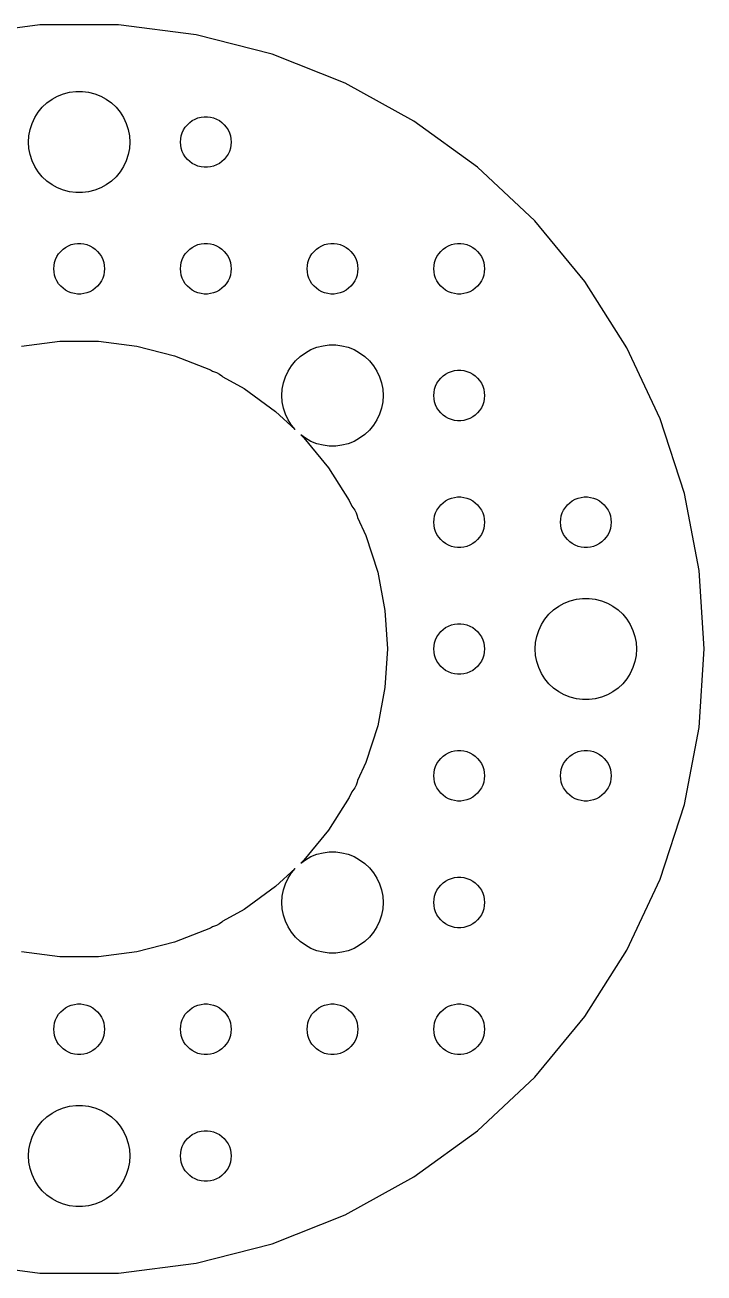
# Model space of a CAD drawing. Header units: metres. Extents: x -37 to 37, y -36.9 to 36.9.
# Drawn here: x -3.2 to 37, y -36.9 to 36.9 of the extents above; entities that cross this region are included whole.
import ezdxf

# ---------------------------------------------------------------- set-up
doc = ezdxf.new("R2010")
doc.units = ezdxf.units.M

msp = doc.modelspace()

# ---------------------------------------------------------------- linework, layer by layer
for p, q in [((-2.32324, 36.927), (-6.93311, 36.3446)), ((2.32324, 36.927), (-2.32324, 36.927)), ((6.93311, 36.3446), (2.32324, 36.927)), ((11.4336, 35.1891), (6.93311, 36.3446)), ((15.7538, 33.4786), (11.4336, 35.1891)), ((19.8256, 31.2401), (15.7538, 33.4786)), ((-1.91226, 32.3115), (-1.60747, 32.533)), ((-1.60747, 32.533), (-1.27733, 32.7145)), ((-1.27733, 32.7145), (-0.927048, 32.8532)), ((-0.927048, 32.8532), (-0.562134, 32.9469)), ((-0.562134, 32.9469), (-0.18837, 32.9941)), ((-0.18837, 32.9941), (0.18837, 32.9941)), ((0.18837, 32.9941), (0.562134, 32.9469)), ((0.562134, 32.9469), (0.927048, 32.8532)), ((0.927048, 32.8532), (1.27733, 32.7145)), ((1.27733, 32.7145), (1.60747, 32.533)), ((1.60747, 32.533), (1.91226, 32.3115)), ((-2.62891, 31.4453), (-2.42705, 31.7634)), ((-2.42705, 31.7634), (-2.1869, 32.0536)), ((-2.1869, 32.0536), (-1.91226, 32.3115)), ((1.91226, 32.3115), (2.1869, 32.0536)), ((2.1869, 32.0536), (2.42705, 31.7634)), ((2.42705, 31.7634), (2.62891, 31.4453)), ((-2.90575, 30.7461), (-2.78932, 31.1044)), ((-2.78932, 31.1044), (-2.62891, 31.4453)), ((2.62891, 31.4453), (2.78932, 31.1044)), ((2.78932, 31.1044), (2.90575, 30.7461)), ((6.28647, 30.8817), (6.40654, 31.0268)), ((6.40654, 31.0268), (6.54385, 31.1558)), ((6.54385, 31.1558), (6.69626, 31.2665)), ((6.69626, 31.2665), (6.86133, 31.3572)), ((6.86133, 31.3572), (7.03647, 31.4266)), ((7.03647, 31.4266), (7.21892, 31.4734)), ((7.21892, 31.4734), (7.40581, 31.497)), ((7.40581, 31.497), (7.59418, 31.497)), ((7.59418, 31.497), (7.78107, 31.4734)), ((7.78107, 31.4734), (7.96352, 31.4266)), ((7.96352, 31.4266), (8.13866, 31.3572)), ((8.13866, 31.3572), (8.30373, 31.2665)), ((8.30373, 31.2665), (8.45613, 31.1558)), ((8.45613, 31.1558), (8.59344, 31.0268)), ((8.59344, 31.0268), (8.71352, 30.8817)), ((23.5847, 28.509), (19.8256, 31.2401)), ((-3, 30), (-2.97633, 30.376)), ((-2.97633, 30.376), (-2.90575, 30.7461)), ((2.90575, 30.7461), (2.97633, 30.376)), ((2.97633, 30.376), (3, 30)), ((6.01183, 30.188), (6.04712, 30.373)), ((6.04712, 30.373), (6.10533, 30.5522)), ((6.10533, 30.5522), (6.18553, 30.7226)), ((6.18553, 30.7226), (6.28647, 30.8817)), ((8.71352, 30.8817), (8.81445, 30.7226)), ((8.81445, 30.7226), (8.89465, 30.5522)), ((8.89465, 30.5522), (8.95287, 30.373)), ((8.95287, 30.373), (8.98816, 30.188)), ((-2.97633, 29.624), (-3, 30)), ((-2.90575, 29.2539), (-2.97633, 29.624)), ((2.97633, 29.624), (2.90575, 29.2539)), ((3, 30), (2.97633, 29.624)), ((6, 30), (6.01183, 30.188)), ((6.01183, 29.812), (6, 30)), ((6.04712, 29.627), (6.01183, 29.812)), ((6.10533, 29.4478), (6.04712, 29.627)), ((8.95287, 29.627), (8.89465, 29.4478)), ((8.98816, 29.812), (8.95287, 29.627)), ((8.98816, 30.188), (9, 30)), ((9, 30), (8.98816, 29.812)), ((-2.78932, 28.8956), (-2.90575, 29.2539)), ((-2.62891, 28.5547), (-2.78932, 28.8956)), ((2.78932, 28.8956), (2.62891, 28.5547)), ((2.90575, 29.2539), (2.78932, 28.8956)), ((6.18553, 29.2774), (6.10533, 29.4478)), ((6.28647, 29.1183), (6.18553, 29.2774)), ((6.40654, 28.9732), (6.28647, 29.1183)), ((6.54385, 28.8442), (6.40654, 28.9732)), ((6.69626, 28.7335), (6.54385, 28.8442)), ((8.45613, 28.8442), (8.30373, 28.7335)), ((8.59344, 28.9732), (8.45613, 28.8442)), ((8.71352, 29.1183), (8.59344, 28.9732)), ((8.81445, 29.2774), (8.71352, 29.1183)), ((8.89465, 29.4478), (8.81445, 29.2774)), ((-2.42705, 28.2366), (-2.62891, 28.5547)), ((-2.1869, 27.9464), (-2.42705, 28.2366)), ((2.42705, 28.2366), (2.1869, 27.9464)), ((2.62891, 28.5547), (2.42705, 28.2366)), ((6.86133, 28.6427), (6.69626, 28.7335)), ((7.03647, 28.5734), (6.86133, 28.6427)), ((7.21892, 28.5266), (7.03647, 28.5734)), ((7.40581, 28.503), (7.21892, 28.5266)), ((7.59418, 28.503), (7.40581, 28.503)), ((7.78107, 28.5266), (7.59418, 28.503)), ((7.96352, 28.5734), (7.78107, 28.5266)), ((8.13866, 28.6427), (7.96352, 28.5734)), ((8.30373, 28.7335), (8.13866, 28.6427)), ((26.9718, 25.3282), (23.5847, 28.509)), ((-1.91226, 27.6884), (-2.1869, 27.9464)), ((-1.60747, 27.467), (-1.91226, 27.6884)), ((-1.27733, 27.2855), (-1.60747, 27.467)), ((1.60747, 27.467), (1.27733, 27.2855)), ((1.91226, 27.6884), (1.60747, 27.467)), ((2.1869, 27.9464), (1.91226, 27.6884)), ((-0.927048, 27.1468), (-1.27733, 27.2855)), ((-0.562134, 27.0531), (-0.927048, 27.1468)), ((-0.18837, 27.0059), (-0.562134, 27.0531)), ((0.18837, 27.0059), (-0.18837, 27.0059)), ((0.562134, 27.0531), (0.18837, 27.0059)), ((0.927048, 27.1468), (0.562134, 27.0531)), ((1.27733, 27.2855), (0.927048, 27.1468)), ((29.9336, 21.748), (26.9718, 25.3282)), ((-1.09344, 23.5268), (-0.956131, 23.6558)), ((-0.956131, 23.6558), (-0.803726, 23.7665)), ((-0.803726, 23.7665), (-0.638657, 23.8572)), ((-0.638657, 23.8572), (-0.463516, 23.9266)), ((-0.463516, 23.9266), (-0.281067, 23.9734)), ((-0.281067, 23.9734), (-0.094177, 23.997)), ((-0.094177, 23.997), (0.094177, 23.997)), ((0.094177, 23.997), (0.281067, 23.9734)), ((0.281067, 23.9734), (0.463516, 23.9266)), ((0.463516, 23.9266), (0.638657, 23.8572)), ((0.638657, 23.8572), (0.803726, 23.7665)), ((0.803726, 23.7665), (0.956131, 23.6558)), ((0.956131, 23.6558), (1.09344, 23.5268)), ((6.40654, 23.5268), (6.54385, 23.6558)), ((6.54385, 23.6558), (6.69626, 23.7665)), ((6.69626, 23.7665), (6.86133, 23.8572)), ((6.86133, 23.8572), (7.03647, 23.9266)), ((7.03647, 23.9266), (7.21892, 23.9734)), ((7.21892, 23.9734), (7.40581, 23.997)), ((7.40581, 23.997), (7.59418, 23.997)), ((7.59418, 23.997), (7.78107, 23.9734)), ((7.78107, 23.9734), (7.96352, 23.9266)), ((7.96352, 23.9266), (8.13866, 23.8572)), ((8.13866, 23.8572), (8.30373, 23.7665)), ((8.30373, 23.7665), (8.45613, 23.6558)), ((8.45613, 23.6558), (8.59344, 23.5268)), ((13.9065, 23.5268), (14.0439, 23.6558)), ((14.0439, 23.6558), (14.1963, 23.7665)), ((14.1963, 23.7665), (14.3613, 23.8572)), ((14.3613, 23.8572), (14.5365, 23.9266)), ((14.5365, 23.9266), (14.7189, 23.9734)), ((14.7189, 23.9734), (14.9058, 23.997)), ((14.9058, 23.997), (15.0942, 23.997)), ((15.0942, 23.997), (15.2811, 23.9734)), ((15.2811, 23.9734), (15.4635, 23.9266)), ((15.4635, 23.9266), (15.6387, 23.8572)), ((15.6387, 23.8572), (15.8037, 23.7665)), ((15.8037, 23.7665), (15.9561, 23.6558)), ((15.9561, 23.6558), (16.0934, 23.5268)), ((21.4065, 23.5268), (21.5439, 23.6558)), ((21.5439, 23.6558), (21.6963, 23.7665)), ((21.6963, 23.7665), (21.8613, 23.8572)), ((21.8613, 23.8572), (22.0365, 23.9266)), ((22.0365, 23.9266), (22.2189, 23.9734)), ((22.2189, 23.9734), (22.4058, 23.997)), ((22.4058, 23.997), (22.5942, 23.997)), ((22.5942, 23.997), (22.7811, 23.9734)), ((22.7811, 23.9734), (22.9635, 23.9266)), ((22.9635, 23.9266), (23.1387, 23.8572)), ((23.1387, 23.8572), (23.3037, 23.7665)), ((23.3037, 23.7665), (23.4561, 23.6558)), ((23.4561, 23.6558), (23.5934, 23.5268)), ((-1.45287, 22.873), (-1.39465, 23.0522)), ((-1.39465, 23.0522), (-1.31445, 23.2226)), ((-1.31445, 23.2226), (-1.21352, 23.3817)), ((-1.21352, 23.3817), (-1.09344, 23.5268)), ((1.09344, 23.5268), (1.21352, 23.3817)), ((1.21352, 23.3817), (1.31445, 23.2226)), ((1.31445, 23.2226), (1.39465, 23.0522)), ((1.39465, 23.0522), (1.45287, 22.873)), ((6.04712, 22.873), (6.10533, 23.0522)), ((6.10533, 23.0522), (6.18553, 23.2226)), ((6.18553, 23.2226), (6.28647, 23.3817)), ((6.28647, 23.3817), (6.40654, 23.5268)), ((8.59344, 23.5268), (8.71352, 23.3817)), ((8.71352, 23.3817), (8.81445, 23.2226)), ((8.81445, 23.2226), (8.89465, 23.0522)), ((8.89465, 23.0522), (8.95287, 22.873)), ((13.5471, 22.873), (13.6053, 23.0522)), ((13.6053, 23.0522), (13.6855, 23.2226)), ((13.6855, 23.2226), (13.7865, 23.3817)), ((13.7865, 23.3817), (13.9065, 23.5268)), ((16.0934, 23.5268), (16.2135, 23.3817)), ((16.2135, 23.3817), (16.3145, 23.2226)), ((16.3145, 23.2226), (16.3947, 23.0522)), ((16.3947, 23.0522), (16.4529, 22.873)), ((21.0471, 22.873), (21.1053, 23.0522)), ((21.1053, 23.0522), (21.1855, 23.2226)), ((21.1855, 23.2226), (21.2865, 23.3817)), ((21.2865, 23.3817), (21.4065, 23.5268)), ((23.5934, 23.5268), (23.7135, 23.3817)), ((23.7135, 23.3817), (23.8145, 23.2226)), ((23.8145, 23.2226), (23.8947, 23.0522)), ((23.8947, 23.0522), (23.9529, 22.873)), ((-1.5, 22.5), (-1.48816, 22.688)), ((-1.48816, 22.312), (-1.5, 22.5)), ((-1.48816, 22.688), (-1.45287, 22.873)), ((-1.45287, 22.127), (-1.48816, 22.312)), ((1.45287, 22.873), (1.48816, 22.688)), ((1.48816, 22.312), (1.45287, 22.127)), ((1.48816, 22.688), (1.5, 22.5)), ((1.5, 22.5), (1.48816, 22.312)), ((6, 22.5), (6.01183, 22.688)), ((6.01183, 22.312), (6, 22.5)), ((6.01183, 22.688), (6.04712, 22.873)), ((6.04712, 22.127), (6.01183, 22.312)), ((8.95287, 22.873), (8.98816, 22.688)), ((8.98816, 22.312), (8.95287, 22.127)), ((8.98816, 22.688), (9, 22.5)), ((9, 22.5), (8.98816, 22.312)), ((13.5, 22.5), (13.5118, 22.688)), ((13.5118, 22.312), (13.5, 22.5)), ((13.5118, 22.688), (13.5471, 22.873)), ((13.5471, 22.127), (13.5118, 22.312)), ((16.4529, 22.873), (16.4882, 22.688)), ((16.4882, 22.312), (16.4529, 22.127)), ((16.4882, 22.688), (16.5, 22.5)), ((16.5, 22.5), (16.4882, 22.312)), ((21, 22.5), (21.0118, 22.688)), ((21.0118, 22.312), (21, 22.5)), ((21.0118, 22.688), (21.0471, 22.873)), ((21.0471, 22.127), (21.0118, 22.312)), ((23.9529, 22.873), (23.9882, 22.688)), ((23.9882, 22.312), (23.9529, 22.127)), ((23.9882, 22.688), (24, 22.5)), ((24, 22.5), (23.9882, 22.312)), ((-1.39465, 21.9478), (-1.45287, 22.127)), ((-1.31445, 21.7774), (-1.39465, 21.9478)), ((-1.21352, 21.6183), (-1.31445, 21.7774)), ((-1.09344, 21.4732), (-1.21352, 21.6183)), ((-0.956131, 21.3442), (-1.09344, 21.4732)), ((1.09344, 21.4732), (0.956131, 21.3442)), ((1.21352, 21.6183), (1.09344, 21.4732)), ((1.31445, 21.7774), (1.21352, 21.6183)), ((1.39465, 21.9478), (1.31445, 21.7774)), ((1.45287, 22.127), (1.39465, 21.9478)), ((6.10533, 21.9478), (6.04712, 22.127)), ((6.18553, 21.7774), (6.10533, 21.9478)), ((6.28647, 21.6183), (6.18553, 21.7774)), ((6.40654, 21.4732), (6.28647, 21.6183)), ((6.54385, 21.3442), (6.40654, 21.4732)), ((8.59344, 21.4732), (8.45613, 21.3442)), ((8.71352, 21.6183), (8.59344, 21.4732)), ((8.81445, 21.7774), (8.71352, 21.6183)), ((8.89465, 21.9478), (8.81445, 21.7774)), ((8.95287, 22.127), (8.89465, 21.9478)), ((13.6053, 21.9478), (13.5471, 22.127)), ((13.6855, 21.7774), (13.6053, 21.9478)), ((13.7865, 21.6183), (13.6855, 21.7774)), ((13.9065, 21.4732), (13.7865, 21.6183)), ((14.0439, 21.3442), (13.9065, 21.4732)), ((16.0934, 21.4732), (15.9561, 21.3442)), ((16.2135, 21.6183), (16.0934, 21.4732)), ((16.3145, 21.7774), (16.2135, 21.6183)), ((16.3947, 21.9478), (16.3145, 21.7774)), ((16.4529, 22.127), (16.3947, 21.9478)), ((21.1053, 21.9478), (21.0471, 22.127)), ((21.1855, 21.7774), (21.1053, 21.9478)), ((21.2865, 21.6183), (21.1855, 21.7774)), ((21.4065, 21.4732), (21.2865, 21.6183)), ((21.5439, 21.3442), (21.4065, 21.4732)), ((23.5934, 21.4732), (23.4561, 21.3442)), ((23.7135, 21.6183), (23.5934, 21.4732)), ((23.8145, 21.7774), (23.7135, 21.6183)), ((23.8947, 21.9478), (23.8145, 21.7774)), ((23.9529, 22.127), (23.8947, 21.9478)), ((32.4233, 17.8249), (29.9336, 21.748)), ((-0.803726, 21.2335), (-0.956131, 21.3442)), ((-0.638657, 21.1427), (-0.803726, 21.2335)), ((-0.463516, 21.0734), (-0.638657, 21.1427)), ((-0.281067, 21.0266), (-0.463516, 21.0734)), ((-0.094177, 21.003), (-0.281067, 21.0266)), ((0.094177, 21.003), (-0.094177, 21.003)), ((0.281067, 21.0266), (0.094177, 21.003)), ((0.463516, 21.0734), (0.281067, 21.0266)), ((0.638657, 21.1427), (0.463516, 21.0734)), ((0.803726, 21.2335), (0.638657, 21.1427)), ((0.956131, 21.3442), (0.803726, 21.2335)), ((6.69626, 21.2335), (6.54385, 21.3442)), ((6.86133, 21.1427), (6.69626, 21.2335)), ((7.03647, 21.0734), (6.86133, 21.1427)), ((7.21892, 21.0266), (7.03647, 21.0734)), ((7.40581, 21.003), (7.21892, 21.0266)), ((7.59418, 21.003), (7.40581, 21.003)), ((7.78107, 21.0266), (7.59418, 21.003)), ((7.96352, 21.0734), (7.78107, 21.0266)), ((8.13866, 21.1427), (7.96352, 21.0734)), ((8.30373, 21.2335), (8.13866, 21.1427)), ((8.45613, 21.3442), (8.30373, 21.2335)), ((14.1963, 21.2335), (14.0439, 21.3442)), ((14.3613, 21.1427), (14.1963, 21.2335)), ((14.5365, 21.0734), (14.3613, 21.1427)), ((14.7189, 21.0266), (14.5365, 21.0734)), ((14.9058, 21.003), (14.7189, 21.0266)), ((15.0942, 21.003), (14.9058, 21.003)), ((15.2811, 21.0266), (15.0942, 21.003)), ((15.4635, 21.0734), (15.2811, 21.0266)), ((15.6387, 21.1427), (15.4635, 21.0734)), ((15.8037, 21.2335), (15.6387, 21.1427)), ((15.9561, 21.3442), (15.8037, 21.2335)), ((21.6963, 21.2335), (21.5439, 21.3442)), ((21.8613, 21.1427), (21.6963, 21.2335)), ((22.0365, 21.0734), (21.8613, 21.1427)), ((22.2189, 21.0266), (22.0365, 21.0734)), ((22.4058, 21.003), (22.2189, 21.0266)), ((22.5942, 21.003), (22.4058, 21.003)), ((22.7811, 21.0266), (22.5942, 21.003)), ((22.9635, 21.0734), (22.7811, 21.0266)), ((23.1387, 21.1427), (22.9635, 21.0734)), ((23.3037, 21.2335), (23.1387, 21.1427)), ((23.4561, 21.3442), (23.3037, 21.2335)), ((-3.41971, 17.9267), (-1.14592, 18.214)), ((-1.14592, 18.214), (1.14592, 18.214)), ((1.14592, 18.214), (3.41971, 17.9267)), ((3.41971, 17.9267), (5.63956, 17.3568)), ((13.7227, 17.7145), (14.0729, 17.8532)), ((14.0729, 17.8532), (14.4379, 17.9469)), ((14.4379, 17.9469), (14.8116, 17.9941)), ((14.8116, 17.9941), (15.1884, 17.9941)), ((15.1884, 17.9941), (15.5621, 17.9469)), ((15.5621, 17.9469), (15.927, 17.8532)), ((15.927, 17.8532), (16.2773, 17.7145)), ((34.4017, 13.6206), (32.4233, 17.8249)), ((5.63956, 17.3568), (7.77046, 16.5131)), ((12.5729, 16.7634), (12.8131, 17.0536)), ((12.8131, 17.0536), (13.0877, 17.3115)), ((13.0877, 17.3115), (13.3925, 17.533)), ((13.3925, 17.533), (13.7227, 17.7145)), ((16.2773, 17.7145), (16.6075, 17.533)), ((16.6075, 17.533), (16.9123, 17.3115)), ((16.9123, 17.3115), (17.1869, 17.0536)), ((17.1869, 17.0536), (17.427, 16.7634)), ((7.77046, 16.5131), (7.89655, 16.4438)), ((7.89655, 16.4438), (7.96352, 16.4266)), ((7.96352, 16.4266), (8.13866, 16.3572)), ((8.13866, 16.3572), (8.30373, 16.2665)), ((8.30373, 16.2665), (8.45613, 16.1558)), ((12.2107, 16.1044), (12.3711, 16.4453)), ((12.3711, 16.4453), (12.5729, 16.7634)), ((17.427, 16.7634), (17.6289, 16.4453)), ((17.6289, 16.4453), (17.7893, 16.1044)), ((21.5439, 16.1558), (21.6963, 16.2665)), ((21.6963, 16.2665), (21.8613, 16.3572)), ((21.8613, 16.3572), (22.0365, 16.4266)), ((22.0365, 16.4266), (22.2189, 16.4734)), ((22.2189, 16.4734), (22.4058, 16.497)), ((22.4058, 16.497), (22.5942, 16.497)), ((22.5942, 16.497), (22.7811, 16.4734)), ((22.7811, 16.4734), (22.9635, 16.4266)), ((22.9635, 16.4266), (23.1387, 16.3572)), ((23.1387, 16.3572), (23.3037, 16.2665)), ((23.3037, 16.2665), (23.4561, 16.1558)), ((8.45613, 16.1558), (8.50653, 16.1084)), ((8.50653, 16.1084), (9.77882, 15.409)), ((12.0237, 15.376), (12.0942, 15.7461)), ((12.0942, 15.7461), (12.2107, 16.1044)), ((17.7893, 16.1044), (17.9057, 15.7461)), ((17.9057, 15.7461), (17.9763, 15.376)), ((21.0471, 15.373), (21.1053, 15.5522)), ((21.1053, 15.5522), (21.1855, 15.7226)), ((21.1855, 15.7226), (21.2865, 15.8817)), ((21.2865, 15.8817), (21.4065, 16.0268)), ((21.4065, 16.0268), (21.5439, 16.1558)), ((23.4561, 16.1558), (23.5934, 16.0268)), ((23.5934, 16.0268), (23.7135, 15.8817)), ((23.7135, 15.8817), (23.8145, 15.7226)), ((23.8145, 15.7226), (23.8947, 15.5522)), ((23.8947, 15.5522), (23.9529, 15.373)), ((9.77882, 15.409), (11.633, 14.0619)), ((12, 15), (12.0237, 15.376)), ((12.0237, 14.624), (12, 15)), ((17.9763, 15.376), (18, 15)), ((18, 15), (17.9763, 14.624)), ((21, 15), (21.0118, 15.188)), ((21.0118, 14.812), (21, 15)), ((21.0118, 15.188), (21.0471, 15.373)), ((21.0471, 14.627), (21.0118, 14.812)), ((23.9529, 15.373), (23.9882, 15.188)), ((23.9882, 14.812), (23.9529, 14.627)), ((23.9882, 15.188), (24, 15)), ((24, 15), (23.9882, 14.812)), ((11.633, 14.0619), (12.786, 12.9791)), ((12.0942, 14.2539), (12.0237, 14.624)), ((12.2107, 13.8956), (12.0942, 14.2539)), ((17.9057, 14.2539), (17.7893, 13.8956)), ((17.9763, 14.624), (17.9057, 14.2539)), ((21.1053, 14.4478), (21.0471, 14.627)), ((21.1855, 14.2774), (21.1053, 14.4478)), ((21.2865, 14.1183), (21.1855, 14.2774)), ((21.4065, 13.9732), (21.2865, 14.1183)), ((23.7135, 14.1183), (23.5934, 13.9732)), ((23.8145, 14.2774), (23.7135, 14.1183)), ((23.8947, 14.4478), (23.8145, 14.2774)), ((23.9529, 14.627), (23.8947, 14.4478)), ((12.3711, 13.5547), (12.2107, 13.8956)), ((12.5729, 13.2366), (12.3711, 13.5547)), ((17.6289, 13.5547), (17.427, 13.2366)), ((17.7893, 13.8956), (17.6289, 13.5547)), ((21.5439, 13.8442), (21.4065, 13.9732)), ((21.6963, 13.7335), (21.5439, 13.8442)), ((21.8613, 13.6427), (21.6963, 13.7335)), ((22.0365, 13.5734), (21.8613, 13.6427)), ((22.2189, 13.5266), (22.0365, 13.5734)), ((22.4058, 13.5029), (22.2189, 13.5266)), ((22.5942, 13.5029), (22.4058, 13.5029)), ((22.7811, 13.5266), (22.5942, 13.5029)), ((22.9635, 13.5734), (22.7811, 13.5266)), ((23.1387, 13.6427), (22.9635, 13.5734)), ((23.3037, 13.7335), (23.1387, 13.6427)), ((23.4561, 13.8442), (23.3037, 13.7335)), ((23.5934, 13.9732), (23.4561, 13.8442)), ((35.8376, 9.20152), (34.4017, 13.6206)), ((12.786, 12.9791), (12.5729, 13.2366)), ((13.3925, 12.467), (13.1221, 12.6635)), ((13.1221, 12.6635), (13.3037, 12.493)), ((16.9123, 12.6884), (16.6075, 12.467)), ((17.1869, 12.9464), (16.9123, 12.6884)), ((17.427, 13.2366), (17.1869, 12.9464)), ((13.3037, 12.493), (14.7646, 10.7271)), ((13.7227, 12.2855), (13.3925, 12.467)), ((14.0729, 12.1468), (13.7227, 12.2855)), ((14.4379, 12.0531), (14.0729, 12.1468)), ((14.8116, 12.0059), (14.4379, 12.0531)), ((15.1884, 12.0059), (14.8116, 12.0059)), ((15.5621, 12.0531), (15.1884, 12.0059)), ((15.927, 12.1468), (15.5621, 12.0531)), ((16.2773, 12.2855), (15.927, 12.1468)), ((16.6075, 12.467), (16.2773, 12.2855)), ((14.7646, 10.7271), (15.9926, 8.79199)), ((21.8613, 8.85724), (22.0365, 8.92657)), ((22.0365, 8.92657), (22.2189, 8.97342)), ((22.2189, 8.97342), (22.4058, 8.99704)), ((22.4058, 8.99704), (22.5942, 8.99704)), ((22.5942, 8.99704), (22.7811, 8.97342)), ((22.7811, 8.97342), (22.9635, 8.92657)), ((22.9635, 8.92657), (23.1387, 8.85724)), ((29.3613, 8.85724), (29.5365, 8.92657)), ((29.5365, 8.92657), (29.7189, 8.97342)), ((29.7189, 8.97342), (29.9058, 8.99704)), ((29.9058, 8.99704), (30.0942, 8.99704)), ((30.0942, 8.99704), (30.2811, 8.97342)), ((30.2811, 8.97342), (30.4635, 8.92657)), ((30.4635, 8.92657), (30.6387, 8.85724)), ((36.7082, 4.63733), (35.8376, 9.20152)), ((15.9926, 8.79199), (16.1489, 8.45973)), ((16.1489, 8.45973), (16.2135, 8.38167)), ((16.2135, 8.38167), (16.3145, 8.22263)), ((16.3145, 8.22263), (16.3947, 8.05219)), ((21.1053, 8.05219), (21.1855, 8.22263)), ((21.1855, 8.22263), (21.2865, 8.38167)), ((21.2865, 8.38167), (21.4065, 8.52681)), ((21.4065, 8.52681), (21.5439, 8.65576)), ((21.5439, 8.65576), (21.6963, 8.76648)), ((21.6963, 8.76648), (21.8613, 8.85724)), ((23.1387, 8.85724), (23.3037, 8.76648)), ((23.3037, 8.76648), (23.4561, 8.65576)), ((23.4561, 8.65576), (23.5934, 8.52681)), ((23.5934, 8.52681), (23.7135, 8.38167)), ((23.7135, 8.38167), (23.8145, 8.22263)), ((23.8145, 8.22263), (23.8947, 8.05219)), ((28.6053, 8.05219), (28.6855, 8.22263)), ((28.6855, 8.22263), (28.7865, 8.38167)), ((28.7865, 8.38167), (28.9065, 8.52681)), ((28.9065, 8.52681), (29.0439, 8.65576)), ((29.0439, 8.65576), (29.1963, 8.76648)), ((29.1963, 8.76648), (29.3613, 8.85724)), ((30.6387, 8.85724), (30.8037, 8.76648)), ((30.8037, 8.76648), (30.9561, 8.65576)), ((30.9561, 8.65576), (31.0934, 8.52681)), ((31.0934, 8.52681), (31.2135, 8.38167)), ((31.2135, 8.38167), (31.3145, 8.22263)), ((31.3145, 8.22263), (31.3947, 8.05219)), ((16.3947, 8.05219), (16.4529, 7.87303)), ((16.4529, 7.87303), (16.4718, 7.77351)), ((16.4718, 7.77351), (16.9684, 6.71826)), ((21, 7.5), (21.0118, 7.68799)), ((21.0118, 7.312), (21, 7.5)), ((21.0118, 7.68799), (21.0471, 7.87303)), ((21.0471, 7.87303), (21.1053, 8.05219)), ((23.8947, 8.05219), (23.9529, 7.87303)), ((23.9529, 7.87303), (23.9882, 7.68799)), ((23.9882, 7.68799), (24, 7.5)), ((24, 7.5), (23.9882, 7.312)), ((28.5, 7.5), (28.5118, 7.68799)), ((28.5118, 7.312), (28.5, 7.5)), ((28.5118, 7.68799), (28.5471, 7.87303)), ((28.5471, 7.87303), (28.6053, 8.05219)), ((31.3947, 8.05219), (31.4529, 7.87303)), ((31.4529, 7.87303), (31.4882, 7.68799)), ((31.4882, 7.68799), (31.5, 7.5)), ((31.5, 7.5), (31.4882, 7.312)), ((16.9684, 6.71826), (17.6766, 4.53859)), ((21.0471, 7.12695), (21.0118, 7.312)), ((21.1053, 6.9478), (21.0471, 7.12695)), ((21.1855, 6.77736), (21.1053, 6.9478)), ((21.2865, 6.61832), (21.1855, 6.77736)), ((23.8145, 6.77736), (23.7135, 6.61832)), ((23.8947, 6.9478), (23.8145, 6.77736)), ((23.9529, 7.12695), (23.8947, 6.9478)), ((23.9882, 7.312), (23.9529, 7.12695)), ((28.5471, 7.12695), (28.5118, 7.312)), ((28.6053, 6.9478), (28.5471, 7.12695)), ((28.6855, 6.77736), (28.6053, 6.9478)), ((28.7865, 6.61832), (28.6855, 6.77736)), ((31.3145, 6.77736), (31.2135, 6.61832)), ((31.3947, 6.9478), (31.3145, 6.77736)), ((31.4529, 7.12695), (31.3947, 6.9478)), ((31.4882, 7.312), (31.4529, 7.12695)), ((21.4065, 6.47318), (21.2865, 6.61832)), ((21.5439, 6.34422), (21.4065, 6.47318)), ((21.6963, 6.23351), (21.5439, 6.34422)), ((21.8613, 6.14275), (21.6963, 6.23351)), ((22.0365, 6.07341), (21.8613, 6.14275)), ((22.2189, 6.02657), (22.0365, 6.07341)), ((22.4058, 6.00294), (22.2189, 6.02657)), ((22.5942, 6.00294), (22.4058, 6.00294)), ((22.7811, 6.02657), (22.5942, 6.00294)), ((22.9635, 6.07341), (22.7811, 6.02657)), ((23.1387, 6.14275), (22.9635, 6.07341)), ((23.3037, 6.23351), (23.1387, 6.14275)), ((23.4561, 6.34422), (23.3037, 6.23351)), ((23.5934, 6.47318), (23.4561, 6.34422)), ((23.7135, 6.61832), (23.5934, 6.47318)), ((28.9065, 6.47318), (28.7865, 6.61832)), ((29.0439, 6.34422), (28.9065, 6.47318)), ((29.1963, 6.23351), (29.0439, 6.34422)), ((29.3613, 6.14275), (29.1963, 6.23351)), ((29.5365, 6.07341), (29.3613, 6.14275)), ((29.7189, 6.02657), (29.5365, 6.07341)), ((29.9058, 6.00294), (29.7189, 6.02657)), ((30.0942, 6.00294), (29.9058, 6.00294)), ((30.2811, 6.02657), (30.0942, 6.00294)), ((30.4635, 6.07341), (30.2811, 6.02657)), ((30.6387, 6.14275), (30.4635, 6.07341)), ((30.8037, 6.23351), (30.6387, 6.14275)), ((30.9561, 6.34422), (30.8037, 6.23351)), ((31.0934, 6.47318), (30.9561, 6.34422)), ((31.2135, 6.61832), (31.0934, 6.47318)), ((17.6766, 4.53859), (18.1061, 2.28732)), ((37, 0), (36.7082, 4.63733)), ((29.4379, 2.94685), (29.8116, 2.99408)), ((29.8116, 2.99408), (30.1884, 2.99408)), ((30.1884, 2.99408), (30.5621, 2.94685)), ((18.1061, 2.28732), (18.25, 0)), ((27.8131, 2.05363), (28.0877, 2.31154)), ((28.0877, 2.31154), (28.3925, 2.53297)), ((28.3925, 2.53297), (28.7227, 2.71448)), ((28.7227, 2.71448), (29.0729, 2.85316)), ((29.0729, 2.85316), (29.4379, 2.94685)), ((30.5621, 2.94685), (30.927, 2.85316)), ((30.927, 2.85316), (31.2773, 2.71448)), ((31.2773, 2.71448), (31.6075, 2.53297)), ((31.6075, 2.53297), (31.9123, 2.31154)), ((31.9123, 2.31154), (32.1869, 2.05363)), ((22.2189, 1.47342), (22.4058, 1.49704)), ((22.4058, 1.49704), (22.5942, 1.49704)), ((22.5942, 1.49704), (22.7811, 1.47342)), ((27.3711, 1.44525), (27.5729, 1.76335)), ((27.5729, 1.76335), (27.8131, 2.05363)), ((32.1869, 2.05363), (32.427, 1.76335)), ((32.427, 1.76335), (32.6289, 1.44525)), ((21.1855, 0.722626), (21.2865, 0.881668)), ((21.2865, 0.881668), (21.4065, 1.02681)), ((21.4065, 1.02681), (21.5439, 1.15576)), ((21.5439, 1.15576), (21.6963, 1.26648)), ((21.6963, 1.26648), (21.8613, 1.35724)), ((21.8613, 1.35724), (22.0365, 1.42657)), ((22.0365, 1.42657), (22.2189, 1.47342)), ((22.7811, 1.47342), (22.9635, 1.42657)), ((22.9635, 1.42657), (23.1387, 1.35724)), ((23.1387, 1.35724), (23.3037, 1.26648)), ((23.3037, 1.26648), (23.4561, 1.15576)), ((23.4561, 1.15576), (23.5934, 1.02681)), ((23.5934, 1.02681), (23.7135, 0.881668)), ((23.7135, 0.881668), (23.8145, 0.722626)), ((27.0237, 0.375992), (27.0942, 0.746063)), ((27.0942, 0.746063), (27.2107, 1.10437)), ((27.2107, 1.10437), (27.3711, 1.44525)), ((32.6289, 1.44525), (32.7893, 1.10437)), ((32.7893, 1.10437), (32.9057, 0.746063)), ((32.9057, 0.746063), (32.9763, 0.375992)), ((18.25, 0), (18.1061, -2.28732)), ((21, 0), (21.0118, 0.187988)), ((21.0118, -0.187988), (21, 0)), ((21.0118, 0.187988), (21.0471, 0.373032)), ((21.0471, 0.373032), (21.1053, 0.552185)), ((21.1053, 0.552185), (21.1855, 0.722626)), ((23.8145, 0.722626), (23.8947, 0.552185)), ((23.8947, 0.552185), (23.9529, 0.373032)), ((23.9529, 0.373032), (23.9882, 0.187988)), ((23.9882, 0.187988), (24, 0)), ((24, 0), (23.9882, -0.187988)), ((27, 0), (27.0237, 0.375992)), ((27.0237, -0.375992), (27, 0)), ((32.9763, 0.375992), (33, 0)), ((33, 0), (32.9763, -0.375992)), ((36.7082, -4.63733), (37, 0)), ((21.0471, -0.373032), (21.0118, -0.187988)), ((21.1053, -0.552185), (21.0471, -0.373032)), ((21.1855, -0.722626), (21.1053, -0.552185)), ((21.2865, -0.881668), (21.1855, -0.722626)), ((23.8145, -0.722626), (23.7135, -0.881668)), ((23.8947, -0.552185), (23.8145, -0.722626)), ((23.9529, -0.373032), (23.8947, -0.552185)), ((23.9882, -0.187988), (23.9529, -0.373032)), ((27.0942, -0.746063), (27.0237, -0.375992)), ((32.9763, -0.375992), (32.9057, -0.746063)), ((21.4065, -1.02681), (21.2865, -0.881668)), ((21.5439, -1.15576), (21.4065, -1.02681)), ((21.6963, -1.26648), (21.5439, -1.15576)), ((21.8613, -1.35724), (21.6963, -1.26648)), ((22.0365, -1.42657), (21.8613, -1.35724)), ((22.2189, -1.47342), (22.0365, -1.42657)), ((22.4058, -1.49704), (22.2189, -1.47342)), ((22.7811, -1.47342), (22.5942, -1.49704)), ((22.9635, -1.42657), (22.7811, -1.47342)), ((23.1387, -1.35724), (22.9635, -1.42657)), ((23.3037, -1.26648), (23.1387, -1.35724)), ((23.4561, -1.15576), (23.3037, -1.26648)), ((23.5934, -1.02681), (23.4561, -1.15576)), ((23.7135, -0.881668), (23.5934, -1.02681)), ((27.2107, -1.10437), (27.0942, -0.746063)), ((27.3711, -1.44525), (27.2107, -1.10437)), ((27.5729, -1.76335), (27.3711, -1.44525)), ((32.6289, -1.44525), (32.427, -1.76335)), ((32.7893, -1.10437), (32.6289, -1.44525)), ((32.9057, -0.746063), (32.7893, -1.10437)), ((22.5942, -1.49704), (22.4058, -1.49704)), ((27.8131, -2.05363), (27.5729, -1.76335)), ((28.0877, -2.31154), (27.8131, -2.05363)), ((32.1869, -2.05363), (31.9123, -2.31154)), ((32.427, -1.76335), (32.1869, -2.05363)), ((18.1061, -2.28732), (17.6766, -4.53859)), ((28.3925, -2.53297), (28.0877, -2.31154)), ((28.7227, -2.71448), (28.3925, -2.53297)), ((29.0729, -2.85316), (28.7227, -2.71448)), ((29.4379, -2.94685), (29.0729, -2.85316)), ((29.8116, -2.99408), (29.4379, -2.94685)), ((30.5621, -2.94685), (30.1884, -2.99408)), ((30.927, -2.85316), (30.5621, -2.94685)), ((31.2773, -2.71448), (30.927, -2.85316)), ((31.6075, -2.53297), (31.2773, -2.71448)), ((31.9123, -2.31154), (31.6075, -2.53297)), ((30.1884, -2.99408), (29.8116, -2.99408)), ((17.6766, -4.53859), (16.9684, -6.71826)), ((35.8376, -9.20152), (36.7082, -4.63733)), ((21.1855, -6.77736), (21.2865, -6.61832)), ((21.2865, -6.61832), (21.4065, -6.47318)), ((21.4065, -6.47318), (21.5439, -6.34422)), ((21.5439, -6.34422), (21.6963, -6.23351)), ((21.6963, -6.23351), (21.8613, -6.14275)), ((21.8613, -6.14275), (22.0365, -6.07341)), ((22.0365, -6.07341), (22.2189, -6.02657)), ((22.2189, -6.02657), (22.4058, -6.00294)), ((22.4058, -6.00294), (22.5942, -6.00294)), ((22.5942, -6.00294), (22.7811, -6.02657)), ((22.7811, -6.02657), (22.9635, -6.07341)), ((22.9635, -6.07341), (23.1387, -6.14275)), ((23.1387, -6.14275), (23.3037, -6.23351)), ((23.3037, -6.23351), (23.4561, -6.34422)), ((23.4561, -6.34422), (23.5934, -6.47318)), ((23.5934, -6.47318), (23.7135, -6.61832)), ((23.7135, -6.61832), (23.8145, -6.77736)), ((28.6855, -6.77736), (28.7865, -6.61832)), ((28.7865, -6.61832), (28.9065, -6.47318)), ((28.9065, -6.47318), (29.0439, -6.34422)), ((29.0439, -6.34422), (29.1963, -6.23351)), ((29.1963, -6.23351), (29.3613, -6.14275)), ((29.3613, -6.14275), (29.5365, -6.07341)), ((29.5365, -6.07341), (29.7189, -6.02657)), ((29.7189, -6.02657), (29.9058, -6.00294)), ((29.9058, -6.00294), (30.0942, -6.00294)), ((30.0942, -6.00294), (30.2811, -6.02657)), ((30.2811, -6.02657), (30.4635, -6.07341)), ((30.4635, -6.07341), (30.6387, -6.14275)), ((30.6387, -6.14275), (30.8037, -6.23351)), ((30.8037, -6.23351), (30.9561, -6.34422)), ((30.9561, -6.34422), (31.0934, -6.47318)), ((31.0934, -6.47318), (31.2135, -6.61832)), ((31.2135, -6.61832), (31.3145, -6.77736)), ((16.9684, -6.71826), (16.4718, -7.77351)), ((21, -7.5), (21.0118, -7.312)), ((21.0118, -7.312), (21.0471, -7.12695)), ((21.0471, -7.12695), (21.1053, -6.9478)), ((21.1053, -6.9478), (21.1855, -6.77736)), ((23.8145, -6.77736), (23.8947, -6.9478)), ((23.8947, -6.9478), (23.9529, -7.12695)), ((23.9529, -7.12695), (23.9882, -7.312)), ((23.9882, -7.312), (24, -7.5)), ((28.5, -7.5), (28.5118, -7.312)), ((28.5118, -7.312), (28.5471, -7.12695)), ((28.5471, -7.12695), (28.6053, -6.9478)), ((28.6053, -6.9478), (28.6855, -6.77736)), ((31.3145, -6.77736), (31.3947, -6.9478)), ((31.3947, -6.9478), (31.4529, -7.12695)), ((31.4529, -7.12695), (31.4882, -7.312)), ((31.4882, -7.312), (31.5, -7.5)), ((16.3947, -8.05219), (16.3145, -8.22263)), ((16.4529, -7.87303), (16.3947, -8.05219)), ((16.4718, -7.77351), (16.4529, -7.87303)), ((21.0118, -7.68799), (21, -7.5)), ((21.0471, -7.87303), (21.0118, -7.68799)), ((21.1053, -8.05219), (21.0471, -7.87303)), ((21.1855, -8.22263), (21.1053, -8.05219)), ((23.8947, -8.05219), (23.8145, -8.22263)), ((23.9529, -7.87303), (23.8947, -8.05219)), ((23.9882, -7.68799), (23.9529, -7.87303)), ((24, -7.5), (23.9882, -7.68799)), ((28.5118, -7.68799), (28.5, -7.5)), ((28.5471, -7.87303), (28.5118, -7.68799)), ((28.6053, -8.05219), (28.5471, -7.87303)), ((28.6855, -8.22263), (28.6053, -8.05219)), ((31.3947, -8.05219), (31.3145, -8.22263)), ((31.4529, -7.87303), (31.3947, -8.05219)), ((31.4882, -7.68799), (31.4529, -7.87303)), ((31.5, -7.5), (31.4882, -7.68799)), ((15.9926, -8.79199), (14.7646, -10.7271)), ((16.1489, -8.45973), (15.9926, -8.79199)), ((16.2135, -8.38167), (16.1489, -8.45973)), ((16.3145, -8.22263), (16.2135, -8.38167)), ((21.2865, -8.38167), (21.1855, -8.22263)), ((21.4065, -8.52681), (21.2865, -8.38167)), ((21.5439, -8.65576), (21.4065, -8.52681)), ((21.6963, -8.76648), (21.5439, -8.65576)), ((21.8613, -8.85724), (21.6963, -8.76648)), ((22.0365, -8.92657), (21.8613, -8.85724)), ((23.1387, -8.85724), (22.9635, -8.92657)), ((23.3037, -8.76648), (23.1387, -8.85724)), ((23.4561, -8.65576), (23.3037, -8.76648)), ((23.5934, -8.52681), (23.4561, -8.65576)), ((23.7135, -8.38167), (23.5934, -8.52681)), ((23.8145, -8.22263), (23.7135, -8.38167)), ((28.7865, -8.38167), (28.6855, -8.22263)), ((28.9065, -8.52681), (28.7865, -8.38167)), ((29.0439, -8.65576), (28.9065, -8.52681)), ((29.1963, -8.76648), (29.0439, -8.65576)), ((29.3613, -8.85724), (29.1963, -8.76648)), ((29.5365, -8.92657), (29.3613, -8.85724)), ((30.6387, -8.85724), (30.4635, -8.92657)), ((30.8037, -8.76648), (30.6387, -8.85724)), ((30.9561, -8.65576), (30.8037, -8.76648)), ((31.0934, -8.52681), (30.9561, -8.65576)), ((31.2135, -8.38167), (31.0934, -8.52681)), ((31.3145, -8.22263), (31.2135, -8.38167)), ((22.2189, -8.97342), (22.0365, -8.92657)), ((22.4058, -8.99704), (22.2189, -8.97342)), ((22.5942, -8.99704), (22.4058, -8.99704)), ((22.7811, -8.97342), (22.5942, -8.99704)), ((22.9635, -8.92657), (22.7811, -8.97342)), ((29.7189, -8.97342), (29.5365, -8.92657)), ((29.9058, -8.99704), (29.7189, -8.97342)), ((30.0942, -8.99704), (29.9058, -8.99704)), ((30.2811, -8.97342), (30.0942, -8.99704)), ((30.4635, -8.92657), (30.2811, -8.97342)), ((34.4017, -13.6206), (35.8376, -9.20152)), ((14.7646, -10.7271), (13.3037, -12.493)), ((13.1221, -12.6635), (13.3925, -12.467)), ((13.3037, -12.493), (13.1221, -12.6635)), ((13.3925, -12.467), (13.7227, -12.2855)), ((13.7227, -12.2855), (14.0729, -12.1468)), ((14.0729, -12.1468), (14.4379, -12.0531)), ((14.4379, -12.0531), (14.8116, -12.0059)), ((14.8116, -12.0059), (15.1884, -12.0059)), ((15.1884, -12.0059), (15.5621, -12.0531)), ((15.5621, -12.0531), (15.927, -12.1468)), ((15.927, -12.1468), (16.2773, -12.2855)), ((16.2773, -12.2855), (16.6075, -12.467)), ((16.6075, -12.467), (16.9123, -12.6884)), ((12.786, -12.9791), (11.633, -14.0619)), ((12.3711, -13.5547), (12.5729, -13.2366)), ((12.5729, -13.2366), (12.786, -12.9791)), ((16.9123, -12.6884), (17.1869, -12.9464)), ((17.1869, -12.9464), (17.427, -13.2366)), ((17.427, -13.2366), (17.6289, -13.5547)), ((12.0942, -14.2539), (12.2107, -13.8956)), ((12.2107, -13.8956), (12.3711, -13.5547)), ((17.6289, -13.5547), (17.7893, -13.8956)), ((17.7893, -13.8956), (17.9057, -14.2539)), ((21.2865, -14.1183), (21.4065, -13.9732)), ((21.4065, -13.9732), (21.5439, -13.8442)), ((21.5439, -13.8442), (21.6963, -13.7335)), ((21.6963, -13.7335), (21.8613, -13.6427)), ((21.8613, -13.6427), (22.0365, -13.5734)), ((22.0365, -13.5734), (22.2189, -13.5266)), ((22.2189, -13.5266), (22.4058, -13.5029)), ((22.4058, -13.5029), (22.5942, -13.5029)), ((22.5942, -13.5029), (22.7811, -13.5266)), ((22.7811, -13.5266), (22.9635, -13.5734)), ((22.9635, -13.5734), (23.1387, -13.6427)), ((23.1387, -13.6427), (23.3037, -13.7335)), ((23.3037, -13.7335), (23.4561, -13.8442)), ((23.4561, -13.8442), (23.5934, -13.9732)), ((23.5934, -13.9732), (23.7135, -14.1183)), ((32.4233, -17.8249), (34.4017, -13.6206)), ((11.633, -14.0619), (9.77882, -15.409)), ((12, -15), (12.0237, -14.624)), ((12.0237, -14.624), (12.0942, -14.2539)), ((17.9057, -14.2539), (17.9763, -14.624)), ((17.9763, -14.624), (18, -15)), ((21.0118, -14.812), (21.0471, -14.627)), ((21.0471, -14.627), (21.1053, -14.4478)), ((21.1053, -14.4478), (21.1855, -14.2774)), ((21.1855, -14.2774), (21.2865, -14.1183)), ((23.7135, -14.1183), (23.8145, -14.2774)), ((23.8145, -14.2774), (23.8947, -14.4478)), ((23.8947, -14.4478), (23.9529, -14.627)), ((23.9529, -14.627), (23.9882, -14.812)), ((9.77882, -15.409), (8.50653, -16.1084)), ((12.0237, -15.376), (12, -15)), ((12.0942, -15.7461), (12.0237, -15.376)), ((17.9763, -15.376), (17.9057, -15.7461)), ((18, -15), (17.9763, -15.376)), ((21, -15), (21.0118, -14.812)), ((21.0118, -15.188), (21, -15)), ((21.0471, -15.373), (21.0118, -15.188)), ((21.1053, -15.5522), (21.0471, -15.373)), ((23.9529, -15.373), (23.8947, -15.5522)), ((23.9882, -15.188), (23.9529, -15.373)), ((23.9882, -14.812), (24, -15)), ((24, -15), (23.9882, -15.188)), ((8.45613, -16.1558), (8.30373, -16.2665)), ((8.50653, -16.1084), (8.45613, -16.1558)), ((12.2107, -16.1044), (12.0942, -15.7461)), ((12.3711, -16.4453), (12.2107, -16.1044)), ((17.7893, -16.1044), (17.6289, -16.4453)), ((17.9057, -15.7461), (17.7893, -16.1044)), ((21.1855, -15.7226), (21.1053, -15.5522)), ((21.2865, -15.8817), (21.1855, -15.7226)), ((21.4065, -16.0268), (21.2865, -15.8817)), ((21.5439, -16.1558), (21.4065, -16.0268)), ((21.6963, -16.2665), (21.5439, -16.1558)), ((23.4561, -16.1558), (23.3037, -16.2665)), ((23.5934, -16.0268), (23.4561, -16.1558)), ((23.7135, -15.8817), (23.5934, -16.0268)), ((23.8145, -15.7226), (23.7135, -15.8817)), ((23.8947, -15.5522), (23.8145, -15.7226)), ((7.77046, -16.5131), (5.63956, -17.3568)), ((7.89655, -16.4438), (7.77046, -16.5131)), ((7.96352, -16.4266), (7.89655, -16.4438)), ((8.13866, -16.3572), (7.96352, -16.4266)), ((8.30373, -16.2665), (8.13866, -16.3572)), ((12.5729, -16.7634), (12.3711, -16.4453)), ((12.8131, -17.0536), (12.5729, -16.7634)), ((17.427, -16.7634), (17.1869, -17.0536)), ((17.6289, -16.4453), (17.427, -16.7634)), ((21.8613, -16.3572), (21.6963, -16.2665)), ((22.0365, -16.4266), (21.8613, -16.3572)), ((22.2189, -16.4734), (22.0365, -16.4266)), ((22.4058, -16.497), (22.2189, -16.4734)), ((22.5942, -16.497), (22.4058, -16.497)), ((22.7811, -16.4734), (22.5942, -16.497)), ((22.9635, -16.4266), (22.7811, -16.4734)), ((23.1387, -16.3572), (22.9635, -16.4266)), ((23.3037, -16.2665), (23.1387, -16.3572)), ((5.63956, -17.3568), (3.41971, -17.9267)), ((13.0877, -17.3115), (12.8131, -17.0536)), ((13.3925, -17.533), (13.0877, -17.3115)), ((13.7227, -17.7145), (13.3925, -17.533)), ((14.0729, -17.8532), (13.7227, -17.7145)), ((16.2773, -17.7145), (15.927, -17.8532)), ((16.6075, -17.533), (16.2773, -17.7145)), ((16.9123, -17.3115), (16.6075, -17.533)), ((17.1869, -17.0536), (16.9123, -17.3115)), ((-1.14592, -18.214), (-3.41971, -17.9267)), ((1.14592, -18.214), (-1.14592, -18.214)), ((3.41971, -17.9267), (1.14592, -18.214)), ((14.4379, -17.9469), (14.0729, -17.8532)), ((14.8116, -17.9941), (14.4379, -17.9469)), ((15.1884, -17.9941), (14.8116, -17.9941)), ((15.5621, -17.9469), (15.1884, -17.9941)), ((15.927, -17.8532), (15.5621, -17.9469)), ((29.9336, -21.748), (32.4233, -17.8249)), ((-1.09344, -21.4732), (-0.956131, -21.3442)), ((-0.956131, -21.3442), (-0.803726, -21.2335)), ((-0.803726, -21.2335), (-0.638657, -21.1427)), ((-0.638657, -21.1427), (-0.463516, -21.0734)), ((-0.463516, -21.0734), (-0.281067, -21.0266)), ((-0.281067, -21.0266), (-0.094177, -21.003)), ((-0.094177, -21.003), (0.094177, -21.003)), ((0.094177, -21.003), (0.281067, -21.0266)), ((0.281067, -21.0266), (0.463516, -21.0734)), ((0.463516, -21.0734), (0.638657, -21.1427)), ((0.638657, -21.1427), (0.803726, -21.2335)), ((0.803726, -21.2335), (0.956131, -21.3442)), ((0.956131, -21.3442), (1.09344, -21.4732)), ((6.40654, -21.4732), (6.54385, -21.3442)), ((6.54385, -21.3442), (6.69626, -21.2335)), ((6.69626, -21.2335), (6.86133, -21.1427)), ((6.86133, -21.1427), (7.03647, -21.0734)), ((7.03647, -21.0734), (7.21892, -21.0266)), ((7.21892, -21.0266), (7.40581, -21.003)), ((7.40581, -21.003), (7.59418, -21.003)), ((7.59418, -21.003), (7.78107, -21.0266)), ((7.78107, -21.0266), (7.96352, -21.0734)), ((7.96352, -21.0734), (8.13866, -21.1427)), ((8.13866, -21.1427), (8.30373, -21.2335)), ((8.30373, -21.2335), (8.45613, -21.3442)), ((8.45613, -21.3442), (8.59344, -21.4732)), ((13.9065, -21.4732), (14.0439, -21.3442)), ((14.0439, -21.3442), (14.1963, -21.2335)), ((14.1963, -21.2335), (14.3613, -21.1427)), ((14.3613, -21.1427), (14.5365, -21.0734)), ((14.5365, -21.0734), (14.7189, -21.0266)), ((14.7189, -21.0266), (14.9058, -21.003)), ((14.9058, -21.003), (15.0942, -21.003)), ((15.0942, -21.003), (15.2811, -21.0266)), ((15.2811, -21.0266), (15.4635, -21.0734)), ((15.4635, -21.0734), (15.6387, -21.1427)), ((15.6387, -21.1427), (15.8037, -21.2335)), ((15.8037, -21.2335), (15.9561, -21.3442)), ((15.9561, -21.3442), (16.0934, -21.4732)), ((21.4065, -21.4732), (21.5439, -21.3442)), ((21.5439, -21.3442), (21.6963, -21.2335)), ((21.6963, -21.2335), (21.8613, -21.1427)), ((21.8613, -21.1427), (22.0365, -21.0734)), ((22.0365, -21.0734), (22.2189, -21.0266)), ((22.2189, -21.0266), (22.4058, -21.003)), ((22.4058, -21.003), (22.5942, -21.003)), ((22.5942, -21.003), (22.7811, -21.0266)), ((22.7811, -21.0266), (22.9635, -21.0734)), ((22.9635, -21.0734), (23.1387, -21.1427)), ((23.1387, -21.1427), (23.3037, -21.2335)), ((23.3037, -21.2335), (23.4561, -21.3442)), ((23.4561, -21.3442), (23.5934, -21.4732)), ((-1.48816, -22.312), (-1.45287, -22.127)), ((-1.45287, -22.127), (-1.39465, -21.9478)), ((-1.39465, -21.9478), (-1.31445, -21.7774)), ((-1.31445, -21.7774), (-1.21352, -21.6183)), ((-1.21352, -21.6183), (-1.09344, -21.4732)), ((1.09344, -21.4732), (1.21352, -21.6183)), ((1.21352, -21.6183), (1.31445, -21.7774)), ((1.31445, -21.7774), (1.39465, -21.9478)), ((1.39465, -21.9478), (1.45287, -22.127)), ((1.45287, -22.127), (1.48816, -22.312)), ((6.01183, -22.312), (6.04712, -22.127)), ((6.04712, -22.127), (6.10533, -21.9478)), ((6.10533, -21.9478), (6.18553, -21.7774)), ((6.18553, -21.7774), (6.28647, -21.6183)), ((6.28647, -21.6183), (6.40654, -21.4732)), ((8.59344, -21.4732), (8.71352, -21.6183)), ((8.71352, -21.6183), (8.81445, -21.7774)), ((8.81445, -21.7774), (8.89465, -21.9478)), ((8.89465, -21.9478), (8.95287, -22.127)), ((8.95287, -22.127), (8.98816, -22.312)), ((13.5118, -22.312), (13.5471, -22.127)), ((13.5471, -22.127), (13.6053, -21.9478)), ((13.6053, -21.9478), (13.6855, -21.7774)), ((13.6855, -21.7774), (13.7865, -21.6183)), ((13.7865, -21.6183), (13.9065, -21.4732)), ((16.0934, -21.4732), (16.2135, -21.6183)), ((16.2135, -21.6183), (16.3145, -21.7774)), ((16.3145, -21.7774), (16.3947, -21.9478)), ((16.3947, -21.9478), (16.4529, -22.127)), ((16.4529, -22.127), (16.4882, -22.312)), ((21.0118, -22.312), (21.0471, -22.127)), ((21.0471, -22.127), (21.1053, -21.9478)), ((21.1053, -21.9478), (21.1855, -21.7774)), ((21.1855, -21.7774), (21.2865, -21.6183)), ((21.2865, -21.6183), (21.4065, -21.4732)), ((23.5934, -21.4732), (23.7135, -21.6183)), ((23.7135, -21.6183), (23.8145, -21.7774)), ((23.8145, -21.7774), (23.8947, -21.9478)), ((23.8947, -21.9478), (23.9529, -22.127)), ((23.9529, -22.127), (23.9882, -22.312)), ((26.9718, -25.3282), (29.9336, -21.748)), ((-1.5, -22.5), (-1.48816, -22.312)), ((-1.48816, -22.688), (-1.5, -22.5)), ((-1.45287, -22.873), (-1.48816, -22.688)), ((-1.39465, -23.0522), (-1.45287, -22.873)), ((1.45287, -22.873), (1.39465, -23.0522)), ((1.48816, -22.688), (1.45287, -22.873)), ((1.48816, -22.312), (1.5, -22.5)), ((1.5, -22.5), (1.48816, -22.688)), ((6, -22.5), (6.01183, -22.312)), ((6.01183, -22.688), (6, -22.5)), ((6.04712, -22.873), (6.01183, -22.688)), ((6.10533, -23.0522), (6.04712, -22.873)), ((8.95287, -22.873), (8.89465, -23.0522)), ((8.98816, -22.688), (8.95287, -22.873)), ((8.98816, -22.312), (9, -22.5)), ((9, -22.5), (8.98816, -22.688)), ((13.5, -22.5), (13.5118, -22.312)), ((13.5118, -22.688), (13.5, -22.5)), ((13.5471, -22.873), (13.5118, -22.688)), ((13.6053, -23.0522), (13.5471, -22.873)), ((16.4529, -22.873), (16.3947, -23.0522)), ((16.4882, -22.688), (16.4529, -22.873)), ((16.4882, -22.312), (16.5, -22.5)), ((16.5, -22.5), (16.4882, -22.688)), ((21, -22.5), (21.0118, -22.312)), ((21.0118, -22.688), (21, -22.5)), ((21.0471, -22.873), (21.0118, -22.688)), ((21.1053, -23.0522), (21.0471, -22.873)), ((23.9529, -22.873), (23.8947, -23.0522)), ((23.9882, -22.688), (23.9529, -22.873)), ((23.9882, -22.312), (24, -22.5)), ((24, -22.5), (23.9882, -22.688)), ((-1.31445, -23.2226), (-1.39465, -23.0522)), ((-1.21352, -23.3817), (-1.31445, -23.2226)), ((-1.09344, -23.5268), (-1.21352, -23.3817)), ((-0.956131, -23.6558), (-1.09344, -23.5268)), ((1.09344, -23.5268), (0.956131, -23.6558)), ((1.21352, -23.3817), (1.09344, -23.5268)), ((1.31445, -23.2226), (1.21352, -23.3817)), ((1.39465, -23.0522), (1.31445, -23.2226)), ((6.18553, -23.2226), (6.10533, -23.0522)), ((6.28647, -23.3817), (6.18553, -23.2226)), ((6.40654, -23.5268), (6.28647, -23.3817)), ((6.54385, -23.6558), (6.40654, -23.5268)), ((8.59344, -23.5268), (8.45613, -23.6558)), ((8.71352, -23.3817), (8.59344, -23.5268)), ((8.81445, -23.2226), (8.71352, -23.3817)), ((8.89465, -23.0522), (8.81445, -23.2226)), ((13.6855, -23.2226), (13.6053, -23.0522)), ((13.7865, -23.3817), (13.6855, -23.2226)), ((13.9065, -23.5268), (13.7865, -23.3817)), ((14.0439, -23.6558), (13.9065, -23.5268)), ((16.0934, -23.5268), (15.9561, -23.6558)), ((16.2135, -23.3817), (16.0934, -23.5268)), ((16.3145, -23.2226), (16.2135, -23.3817)), ((16.3947, -23.0522), (16.3145, -23.2226)), ((21.1855, -23.2226), (21.1053, -23.0522)), ((21.2865, -23.3817), (21.1855, -23.2226)), ((21.4065, -23.5268), (21.2865, -23.3817)), ((21.5439, -23.6558), (21.4065, -23.5268)), ((23.5934, -23.5268), (23.4561, -23.6558)), ((23.7135, -23.3817), (23.5934, -23.5268)), ((23.8145, -23.2226), (23.7135, -23.3817)), ((23.8947, -23.0522), (23.8145, -23.2226)), ((-0.803726, -23.7665), (-0.956131, -23.6558)), ((-0.638657, -23.8572), (-0.803726, -23.7665)), ((-0.463516, -23.9266), (-0.638657, -23.8572)), ((-0.281067, -23.9734), (-0.463516, -23.9266)), ((-0.094177, -23.997), (-0.281067, -23.9734)), ((0.094177, -23.997), (-0.094177, -23.997)), ((0.281067, -23.9734), (0.094177, -23.997)), ((0.463516, -23.9266), (0.281067, -23.9734)), ((0.638657, -23.8572), (0.463516, -23.9266)), ((0.803726, -23.7665), (0.638657, -23.8572)), ((0.956131, -23.6558), (0.803726, -23.7665)), ((6.69626, -23.7665), (6.54385, -23.6558)), ((6.86133, -23.8572), (6.69626, -23.7665)), ((7.03647, -23.9266), (6.86133, -23.8572)), ((7.21892, -23.9734), (7.03647, -23.9266)), ((7.40581, -23.997), (7.21892, -23.9734)), ((7.59418, -23.997), (7.40581, -23.997)), ((7.78107, -23.9734), (7.59418, -23.997)), ((7.96352, -23.9266), (7.78107, -23.9734)), ((8.13866, -23.8572), (7.96352, -23.9266)), ((8.30373, -23.7665), (8.13866, -23.8572)), ((8.45613, -23.6558), (8.30373, -23.7665)), ((14.1963, -23.7665), (14.0439, -23.6558)), ((14.3613, -23.8572), (14.1963, -23.7665)), ((14.5365, -23.9266), (14.3613, -23.8572)), ((14.7189, -23.9734), (14.5365, -23.9266)), ((14.9058, -23.997), (14.7189, -23.9734)), ((15.0942, -23.997), (14.9058, -23.997)), ((15.2811, -23.9734), (15.0942, -23.997)), ((15.4635, -23.9266), (15.2811, -23.9734)), ((15.6387, -23.8572), (15.4635, -23.9266)), ((15.8037, -23.7665), (15.6387, -23.8572)), ((15.9561, -23.6558), (15.8037, -23.7665)), ((21.6963, -23.7665), (21.5439, -23.6558)), ((21.8613, -23.8572), (21.6963, -23.7665)), ((22.0365, -23.9266), (21.8613, -23.8572)), ((22.2189, -23.9734), (22.0365, -23.9266)), ((22.4058, -23.997), (22.2189, -23.9734)), ((22.5942, -23.997), (22.4058, -23.997)), ((22.7811, -23.9734), (22.5942, -23.997)), ((22.9635, -23.9266), (22.7811, -23.9734)), ((23.1387, -23.8572), (22.9635, -23.9266)), ((23.3037, -23.7665), (23.1387, -23.8572)), ((23.4561, -23.6558), (23.3037, -23.7665)), ((23.5847, -28.509), (26.9718, -25.3282)), ((-1.60747, -27.467), (-1.27733, -27.2855)), ((-1.27733, -27.2855), (-0.927048, -27.1468)), ((-0.927048, -27.1468), (-0.562134, -27.0531)), ((-0.562134, -27.0531), (-0.18837, -27.0059)), ((-0.18837, -27.0059), (0.18837, -27.0059)), ((0.18837, -27.0059), (0.562134, -27.0531)), ((0.562134, -27.0531), (0.927048, -27.1468)), ((0.927048, -27.1468), (1.27733, -27.2855)), ((1.27733, -27.2855), (1.60747, -27.467)), ((-2.42705, -28.2366), (-2.1869, -27.9464)), ((-2.1869, -27.9464), (-1.91226, -27.6884)), ((-1.91226, -27.6884), (-1.60747, -27.467)), ((1.60747, -27.467), (1.91226, -27.6884)), ((1.91226, -27.6884), (2.1869, -27.9464)), ((2.1869, -27.9464), (2.42705, -28.2366)), ((-2.78932, -28.8956), (-2.62891, -28.5547)), ((-2.62891, -28.5547), (-2.42705, -28.2366)), ((2.42705, -28.2366), (2.62891, -28.5547)), ((2.62891, -28.5547), (2.78932, -28.8956)), ((6.54385, -28.8442), (6.69626, -28.7335)), ((6.69626, -28.7335), (6.86133, -28.6427)), ((6.86133, -28.6427), (7.03647, -28.5734)), ((7.03647, -28.5734), (7.21892, -28.5266)), ((7.21892, -28.5266), (7.40581, -28.503)), ((7.40581, -28.503), (7.59418, -28.503)), ((7.59418, -28.503), (7.78107, -28.5266)), ((7.78107, -28.5266), (7.96352, -28.5734)), ((7.96352, -28.5734), (8.13866, -28.6427)), ((8.13866, -28.6427), (8.30373, -28.7335)), ((8.30373, -28.7335), (8.45613, -28.8442)), ((19.8256, -31.2401), (23.5847, -28.509)), ((-2.97633, -29.624), (-2.90575, -29.2539)), ((-2.90575, -29.2539), (-2.78932, -28.8956)), ((2.78932, -28.8956), (2.90575, -29.2539)), ((2.90575, -29.2539), (2.97633, -29.624)), ((6.04712, -29.627), (6.10533, -29.4478)), ((6.10533, -29.4478), (6.18553, -29.2774)), ((6.18553, -29.2774), (6.28647, -29.1183)), ((6.28647, -29.1183), (6.40654, -28.9732)), ((6.40654, -28.9732), (6.54385, -28.8442)), ((8.45613, -28.8442), (8.59344, -28.9732)), ((8.59344, -28.9732), (8.71352, -29.1183)), ((8.71352, -29.1183), (8.81445, -29.2774)), ((8.81445, -29.2774), (8.89465, -29.4478)), ((8.89465, -29.4478), (8.95287, -29.627)), ((-3, -30), (-2.97633, -29.624)), ((-2.97633, -30.376), (-3, -30)), ((2.97633, -29.624), (3, -30)), ((3, -30), (2.97633, -30.376)), ((6, -30), (6.01183, -29.812)), ((6.01183, -30.188), (6, -30)), ((6.01183, -29.812), (6.04712, -29.627)), ((6.04712, -30.373), (6.01183, -30.188)), ((8.95287, -29.627), (8.98816, -29.812)), ((8.98816, -30.188), (8.95287, -30.373)), ((8.98816, -29.812), (9, -30)), ((9, -30), (8.98816, -30.188)), ((-2.90575, -30.7461), (-2.97633, -30.376)), ((-2.78932, -31.1044), (-2.90575, -30.7461)), ((2.90575, -30.7461), (2.78932, -31.1044)), ((2.97633, -30.376), (2.90575, -30.7461)), ((6.10533, -30.5522), (6.04712, -30.373)), ((6.18553, -30.7226), (6.10533, -30.5522)), ((6.28647, -30.8817), (6.18553, -30.7226)), ((6.40654, -31.0268), (6.28647, -30.8817)), ((8.71352, -30.8817), (8.59344, -31.0268)), ((8.81445, -30.7226), (8.71352, -30.8817)), ((8.89465, -30.5522), (8.81445, -30.7226)), ((8.95287, -30.373), (8.89465, -30.5522)), ((-2.62891, -31.4453), (-2.78932, -31.1044)), ((-2.42705, -31.7634), (-2.62891, -31.4453)), ((2.62891, -31.4453), (2.42705, -31.7634)), ((2.78932, -31.1044), (2.62891, -31.4453)), ((6.54385, -31.1558), (6.40654, -31.0268)), ((6.69626, -31.2665), (6.54385, -31.1558)), ((6.86133, -31.3572), (6.69626, -31.2665)), ((7.03647, -31.4266), (6.86133, -31.3572)), ((7.21892, -31.4734), (7.03647, -31.4266)), ((7.40581, -31.497), (7.21892, -31.4734)), ((7.59418, -31.497), (7.40581, -31.497)), ((7.78107, -31.4734), (7.59418, -31.497)), ((7.96352, -31.4266), (7.78107, -31.4734)), ((8.13866, -31.3572), (7.96352, -31.4266)), ((8.30373, -31.2665), (8.13866, -31.3572)), ((8.45613, -31.1558), (8.30373, -31.2665)), ((8.59344, -31.0268), (8.45613, -31.1558)), ((15.7538, -33.4786), (19.8256, -31.2401)), ((-2.1869, -32.0536), (-2.42705, -31.7634)), ((-1.91226, -32.3115), (-2.1869, -32.0536)), ((-1.60747, -32.533), (-1.91226, -32.3115)), ((1.91226, -32.3115), (1.60747, -32.533)), ((2.1869, -32.0536), (1.91226, -32.3115)), ((2.42705, -31.7634), (2.1869, -32.0536)), ((-1.27733, -32.7145), (-1.60747, -32.533)), ((-0.927048, -32.8532), (-1.27733, -32.7145)), ((-0.562134, -32.9469), (-0.927048, -32.8532)), ((-0.18837, -32.9941), (-0.562134, -32.9469)), ((0.18837, -32.9941), (-0.18837, -32.9941)), ((0.562134, -32.9469), (0.18837, -32.9941)), ((0.927048, -32.8532), (0.562134, -32.9469)), ((1.27733, -32.7145), (0.927048, -32.8532)), ((1.60747, -32.533), (1.27733, -32.7145)), ((11.4336, -35.1891), (15.7538, -33.4786)), ((6.93311, -36.3446), (11.4336, -35.1891)), ((-6.93311, -36.3446), (-2.32324, -36.927)), ((-2.32324, -36.927), (2.32324, -36.927)), ((2.32324, -36.927), (6.93311, -36.3446))]:
    msp.add_line(p, q)

doc.saveas('drawing.dxf')
